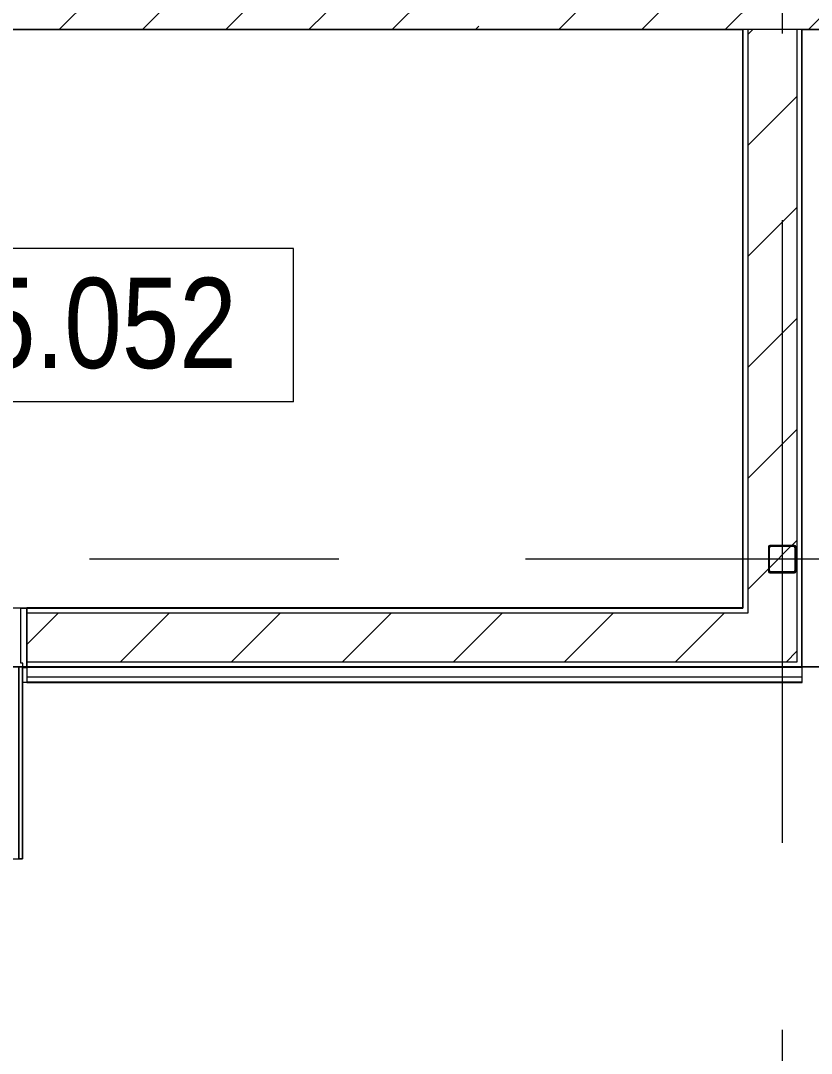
# Model space of a CAD drawing. Header units: millimetres. Extents: x 48966 to 155647, y -43515 to 26217.
# Drawn here: x 59651 to 63680, y -103 to 5162 of the extents above; entities that cross this region are included whole.
import ezdxf

# ---------------------------------------------------------------- set-up
doc = ezdxf.new("R2010")
doc.units = ezdxf.units.MM
doc.linetypes.add('Осевые', pattern=[6350, 1270, -952.5, 3175, -952.5])
for name, color, linetype, lineweight in [('Двери', 7, 'Continuous', 9), ('Каркас несущий', 7, 'Continuous', 9), ('Каркас_Импост', 7, 'Continuous', 9), ('Марки помещений', 7, 'Continuous', 9), ('Общие ребра', 7, 'Continuous', 9), ('Оси-2', 7, 'Осевые', 9), ('Панель', 7, 'Continuous', 9), ('Перекрытия', 7, 'Continuous', 9), ('Стены', 7, 'Continuous', 9), ('Стены-1', 7, 'Continuous', 18), ('Штриховка разреза-1', 7, 'Continuous', 9)]:
    doc.layers.add(name, color=color, linetype=linetype, lineweight=lineweight)
doc.layers.add('Штриховка разреза-2', color=7, linetype='Continuous', lineweight=9, true_color=0x787878)
doc.styles.add('Arial Narrow_1', font='Arial Narrow.ttf', dxfattribs={"height": 460})
pattern_1 = [(45, (0, 0), (-282.8427, 282.8427), [])]

# ---------------------------------------------------------------- blocks, each defined once
blk = doc.blocks.new('Дверь - Двупольная_001 - ДВ3_24-20-5644216-План 5-го этажа на отм_ _12_600')
at = {"layer": 'Двери'}
for p, q in [((-979, -150), (-959, -150)), ((-979, -1129), (-979, -150)), ((-959, -150), (-959, -1129)), ((979, -150), (959, -150)), ((959, -150), (959, -1129)), ((979, -1129), (979, -150)), ((-959, -1129), (-979, -1129)), ((959, -1129), (979, -1129))]:
    blk.add_line(p, q, dxfattribs=at)
for centre, start, end in [((-979, -150), 270, 0), ((979, -150), 180, 270)]:
    blk.add_arc(centre, 979, start, end, dxfattribs=at)
at = {"layer": 'Каркас_Импост'}
for p, q in [((-1000, 150), (-970, 150)), ((-1000, -150), (-1000, 150)), ((-970, 150), (-970, -130)), ((970, 150), (1000, 150)), ((970, -130), (970, 150)), ((1000, 150), (1000, -150)), ((-980, -150), (-1000, -150)), ((-980, -130), (-980, -150)), ((-970, -130), (-980, -130)), ((980, -130), (970, -130)), ((980, -150), (980, -130)), ((1000, -150), (980, -150))]:
    blk.add_line(p, q, dxfattribs=at)
at = {"layer": 'Панель'}
for p, q in [((-959, -150), (-979, -150)), ((-979, -150), (-979, -1129)), ((-959, -1129), (-959, -150)), ((959, -150), (979, -150)), ((959, -1129), (959, -150)), ((979, -150), (979, -1129)), ((-979, -1129), (-959, -1129)), ((979, -1129), (959, -1129))]:
    blk.add_line(p, q, dxfattribs=at)
blk = doc.blocks.new('Швеллеры стальные гнутые равнополочные  ГОСТ 8278-83_Гн_ - Гн140x70x5-7123564-План 5-го этажа на отм_ _12_600')
at = {"layer": 'Каркас несущий'}
for p, q in [((63461.6, 2480.1), (63461.6, 2354.1)), ((63466.6, 2359.1), (63466.6, 2475.1)), ((63531.6, 2487.1), (63468.6, 2487.1)), ((63473.6, 2482.1), (63531.6, 2482.1)), ((63531.6, 2482.1), (63531.6, 2487.1)), ((63468.6, 2347.1), (63531.6, 2347.1)), ((63531.6, 2352.1), (63473.6, 2352.1)), ((63531.6, 2347.1), (63531.6, 2352.1))]:
    blk.add_line(p, q, dxfattribs=at)
for centre, start, end in [((63468.6, 2480.1), 90, 180), ((63473.6, 2475.1), 90, 180), ((63468.6, 2354.1), 180, 270), ((63473.6, 2359.1), 180, 270)]:
    blk.add_arc(centre, 7, start, end, dxfattribs=at)
blk = doc.blocks.new('Швеллеры стальные гнутые равнополочные  ГОСТ 8278-83_Гн_ - Гн140x70x5-7123565-План 5-го этажа на отм_ _12_600')
at = {"layer": 'Каркас несущий'}
for p, q in [((63594.6, 2487.1), (63531.6, 2487.1)), ((63531.6, 2487.1), (63531.6, 2482.1)), ((63531.6, 2482.1), (63589.6, 2482.1)), ((63596.6, 2475.1), (63596.6, 2359.1)), ((63601.6, 2354.1), (63601.6, 2480.1)), ((63589.6, 2352.1), (63531.6, 2352.1)), ((63531.6, 2352.1), (63531.6, 2347.1)), ((63531.6, 2347.1), (63594.6, 2347.1))]:
    blk.add_line(p, q, dxfattribs=at)
for centre, start, end in [((63589.6, 2475.1), 360, 90), ((63594.6, 2480.1), 0, 90), ((63589.6, 2359.1), 270, 0), ((63594.6, 2354.1), 270, 0)]:
    blk.add_arc(centre, 7, start, end, dxfattribs=at)
blk = doc.blocks.new('Марка помещения_Р - Марка помещения-4575829-План 5-го этажа на отм_ _12_600')
at = {"layer": 'Марки помещений'}
for p, q in [((-4.79375, -1.95625), (-4.79375, 1.95625)), ((4.79375, 1.95625), (-4.79375, 1.95625)), ((4.79375, -1.95625), (4.79375, 1.95625)), ((4.79375, -1.95625), (-4.79375, -1.95625))]:
    blk.add_line(p, q, dxfattribs=at)

msp = doc.modelspace()

# ---------------------------------------------------------------- hatches: boundary and pattern name
at = {"layer": 'Штриховка разреза-1'}
h = msp.add_hatch(dxfattribs=at)
h.set_pattern_fill('FP_2', color=256, style=0, pattern_type=2)
h.set_pattern_definition([(45, (0, 0), (-424.264, 424.264), [600, -100, 20, -100]), (45, (0, 424), (-424.264, 424.264), [])])
h.paths.add_polyline_path([(71751.6, 5117.1), (72081.6, 5117.1), (72081.6, 5417.1), (65431.6, 5417.1), (65431.6, 5117.1), (71731.6, 5117.1)], flags=0)
h.paths.add_polyline_path([(63931.6, 5117.1), (63931.6, 5417.1), (57331.6, 5417.1), (57331.6, 5117.1), (63633.6, 5117.1)], flags=0)
at = {"layer": 'Штриховка разреза-2'}
h = msp.add_hatch(dxfattribs=at)
h.set_pattern_fill('FP_40', color=256, style=0, pattern_type=2)
h.set_pattern_definition(pattern_1)
h.paths.add_polyline_path([(63356.6, 2142.1), (63606.6, 2142.1), (63606.6, 5117.1), (63356.6, 5117.1), (63356.6, 2167.1)], flags=0)
h.paths.add_polyline_path([(63468.6, 2347.1), (63473.6, 2352.1), (63589.6, 2352.1), (63594.6, 2347.1), (63473.6, 2347.1)], flags=0)
h.paths.add_polyline_path([(63461.6, 2354.1), (63461.6, 2480.1), (63466.6, 2475.1), (63466.6, 2359.1)], flags=0)
h.paths.add_polyline_path([(63601.6, 2354.1), (63596.6, 2359.1), (63596.6, 2475.1), (63601.6, 2480.1), (63601.6, 2359.1)], flags=0)
h.paths.add_polyline_path([(63531.6, 2482.1), (63473.6, 2482.1), (63468.6, 2487.1), (63594.6, 2487.1), (63589.6, 2482.1)], flags=0)
h = msp.add_hatch(dxfattribs=at)
h.set_pattern_fill('FP_40', color=256, style=0, pattern_type=2)
h.set_pattern_definition(pattern_1)
h.paths.add_polyline_path([(71431.6, 1892.1), (71751.6, 1892.1), (71751.6, 2142.1), (71431.6, 2142.1)], flags=0)
h.paths.add_polyline_path([(69431.6, 1892.1), (69431.6, 2142.1), (65781.6, 2142.1), (65781.6, 1892.1), (68246.5, 1892.1)], flags=0)
h.paths.add_polyline_path([(63606.6, 1892.1), (63606.6, 2142.1), (59681.6, 2142.1), (59681.6, 1892.1), (61583, 1892.1)], flags=0)
h.paths.add_polyline_path([(57681.6, 1892.1), (57681.6, 2142.1), (57356.6, 2142.1), (57356.6, 1892.1), (57418.4, 1892.1)], flags=0)

# ---------------------------------------------------------------- linework, layer by layer
at = {"layer": 'Общие ребра'}
for p, q in [((63356.6, 5117.1), (63331.6, 5117.1)), ((63606.6, 5117.1), (63356.6, 5117.1)), ((63356.6, 5117.1), (63356.6, 2167.1)), ((63631.6, 5117.1), (63606.6, 5117.1)), ((63606.6, 5117.1), (63606.6, 2167.1)), ((63633.6, 5117.1), (63931.6, 5117.1)), ((63331.6, 2167.1), (59681.6, 2167.1)), ((59681.6, 2167.1), (63331.6, 2167.1)), ((63356.6, 2167.1), (63356.6, 2142.1)), ((63606.6, 2167.1), (63606.6, 2142.1)), ((63356.6, 2142.1), (59681.6, 2142.1)), ((63606.6, 2142.1), (63606.6, 1892.1)), ((63606.6, 1892.1), (59681.6, 1892.1)), ((59681.6, 1867.1), (63631.6, 1867.1)), ((63633.6, 1815.1), (59681.6, 1815.1)), ((63633.6, 1790.1), (59681.6, 1790.1))]:
    msp.add_line(p, q, dxfattribs=at)
at = {"layer": 'Оси-2'}
for p, q in [((63531.6, 25417.1), (63531.6, -41737.8)), ((150171.6, 2417.1), (50565.6, 2417.1))]:
    msp.add_line(p, q, dxfattribs=at)
at = {"layer": 'Перекрытия'}
for p, q in [((63331.6, 5117.1), (57331.6, 5117.1)), ((63331.6, 2167.1), (63331.6, 5117.1)), ((65756.6, 5117.1), (63631.6, 5117.1)), ((63631.6, 5117.1), (63631.6, 1867.1)), ((59681.6, 1867.1), (59681.6, 2167.1)), ((59681.6, 2167.1), (63331.6, 2167.1)), ((59681.6, 1867.1), (57681.6, 1867.1)), ((57681.6, 1867.1), (59681.6, 1867.1)), ((69431.6, 1867.1), (59681.6, 1867.1)), ((63631.6, 1867.1), (65756.6, 1867.1))]:
    msp.add_line(p, q, dxfattribs=at)
at = {"layer": 'Стены'}
for p, q in [((57681.6, 2169.1), (59681.6, 2169.1)), ((59681.6, 2169.1), (59681.6, 2167.1)), ((59681.6, 2167.1), (59681.6, 1867.1)), ((59681.6, 1867.1), (57681.6, 1867.1)), ((59660.6, 1865.1), (59681.6, 1865.1)), ((59681.6, 1865.1), (59681.6, 1788.1)), ((59681.6, 1788.1), (59660.6, 1788.1))]:
    msp.add_line(p, q, dxfattribs=at)
at = {"layer": 'Стены-1'}
for p, q in [((57331.6, 5117.1), (63331.6, 5117.1)), ((63331.6, 5117.1), (63331.6, 2167.1)), ((63631.6, 5117.1), (63633.6, 5117.1)), ((63631.6, 2167.1), (63631.6, 5117.1)), ((63329.6, 2169.1), (59681.6, 2169.1)), ((59681.6, 2169.1), (59681.6, 2167.1)), ((59681.6, 2167.1), (59681.6, 1867.1)), ((63331.6, 2167.1), (63331.6, 2169.1)), ((63631.6, 1892.1), (63631.6, 2167.1)), ((63633.6, 1865.1), (59681.6, 1865.1)), ((59681.6, 1865.1), (59681.6, 1788.1)), ((63631.6, 1867.1), (63631.6, 1892.1)), ((63633.6, 1788.1), (63633.6, 1865.1)), ((59681.6, 1788.1), (63633.6, 1788.1))]:
    msp.add_line(p, q, dxfattribs=at)

# ---------------------------------------------------------------- block references
at = {"layer": 'Двери'}
msp.add_blockref('Дверь - Двупольная_001 - ДВ3_24-20-5644216-План 5-го этажа на отм_ _12_600', (58681.6, 2017.1), dxfattribs=at)
at = {"layer": 'Каркас несущий'}
for name in ['Швеллеры стальные гнутые равнополочные  ГОСТ 8278-83_Гн_ - Гн140x70x5-7123564-План 5-го этажа на отм_ _12_600', 'Швеллеры стальные гнутые равнополочные  ГОСТ 8278-83_Гн_ - Гн140x70x5-7123565-План 5-го этажа на отм_ _12_600']:
    msp.add_blockref(name, (0, 0), dxfattribs=at)
at = {"layer": 'Марки помещений', "xscale": 199.9999999999999, "yscale": 199.9999999999999, "zscale": 199.9999999999999}
msp.add_blockref('Марка помещения_Р - Марка помещения-4575829-План 5-го этажа на отм_ _12_600', (60081.5, 3609.2), dxfattribs=at)

# ---------------------------------------------------------------- texts
at = {"layer": 'Марки помещений', "insert": (59433.6, 3851), "char_height": 460, "width": 1587.341, "attachment_point": 1, "style": 'Arial Narrow_1'}
msp.add_mtext('5.052', dxfattribs=at)

doc.saveas('drawing.dxf')
